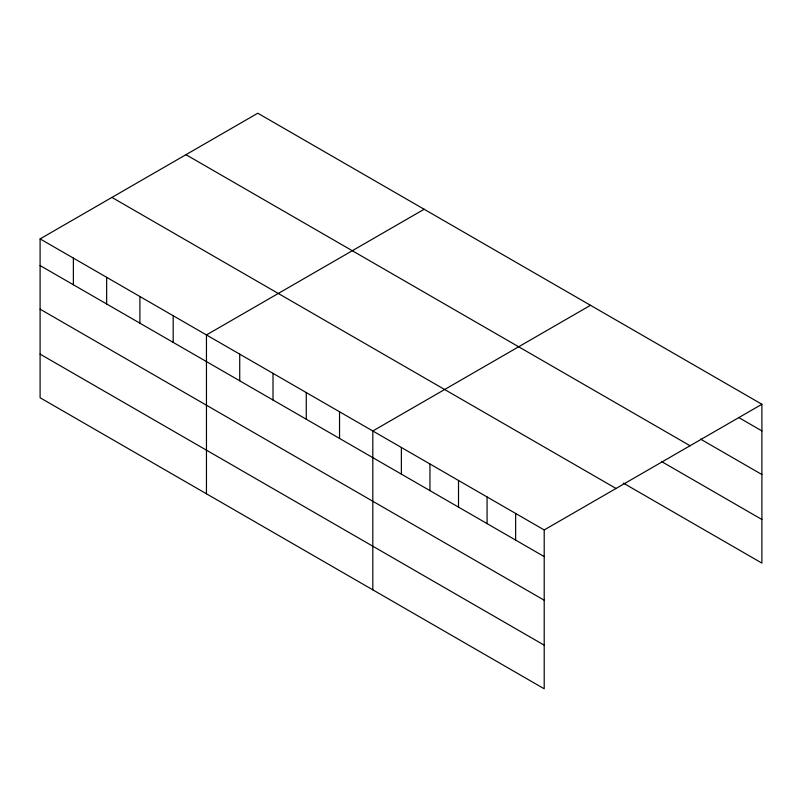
<?xml version="1.0" encoding="UTF-8"?>
<svg xmlns="http://www.w3.org/2000/svg" width="802" height="802" viewBox="0 0 802 802"><rect width="100%" height="100%" fill="white"/><g stroke="black" fill="none" stroke-linecap="round" stroke-linejoin="round"><path stroke-width="1.2" d="M40.1 238.896L544.207 529.942L544.207 688.788L40.1 397.742L40.1 238.896L257.793 113.212L761.9 404.258L761.9 563.104L623.304 483.085M424.148 209.252L206.455 334.935L206.455 493.791M590.503 305.301L372.81 430.985L372.81 589.831M544.207 529.942L761.9 404.258M738.622 417.471L761.9 430.915M700.537 439.105L761.9 474.533M185.954 154.686L690.061 445.732M661.389 461.451L761.9 519.485M111.939 197.422L616.046 488.468M40.1 265.552L544.207 556.598M40.1 309.171L544.207 600.217M40.1 354.123L544.207 645.169M515.646 513.45L515.646 540.097M487.075 496.949L487.075 523.606M458.513 480.458L458.513 507.115M429.942 463.967L429.942 490.623M401.381 447.476L401.381 474.132M339.537 411.777L339.537 438.433M306.274 392.569L306.274 419.225M273.001 373.361L273.001 400.008M239.728 354.153L239.728 380.8M173.182 315.727L173.182 342.384M139.909 296.519L139.909 323.176M106.646 277.312L106.646 303.968M73.373 258.104L73.373 284.76"/></g></svg>
